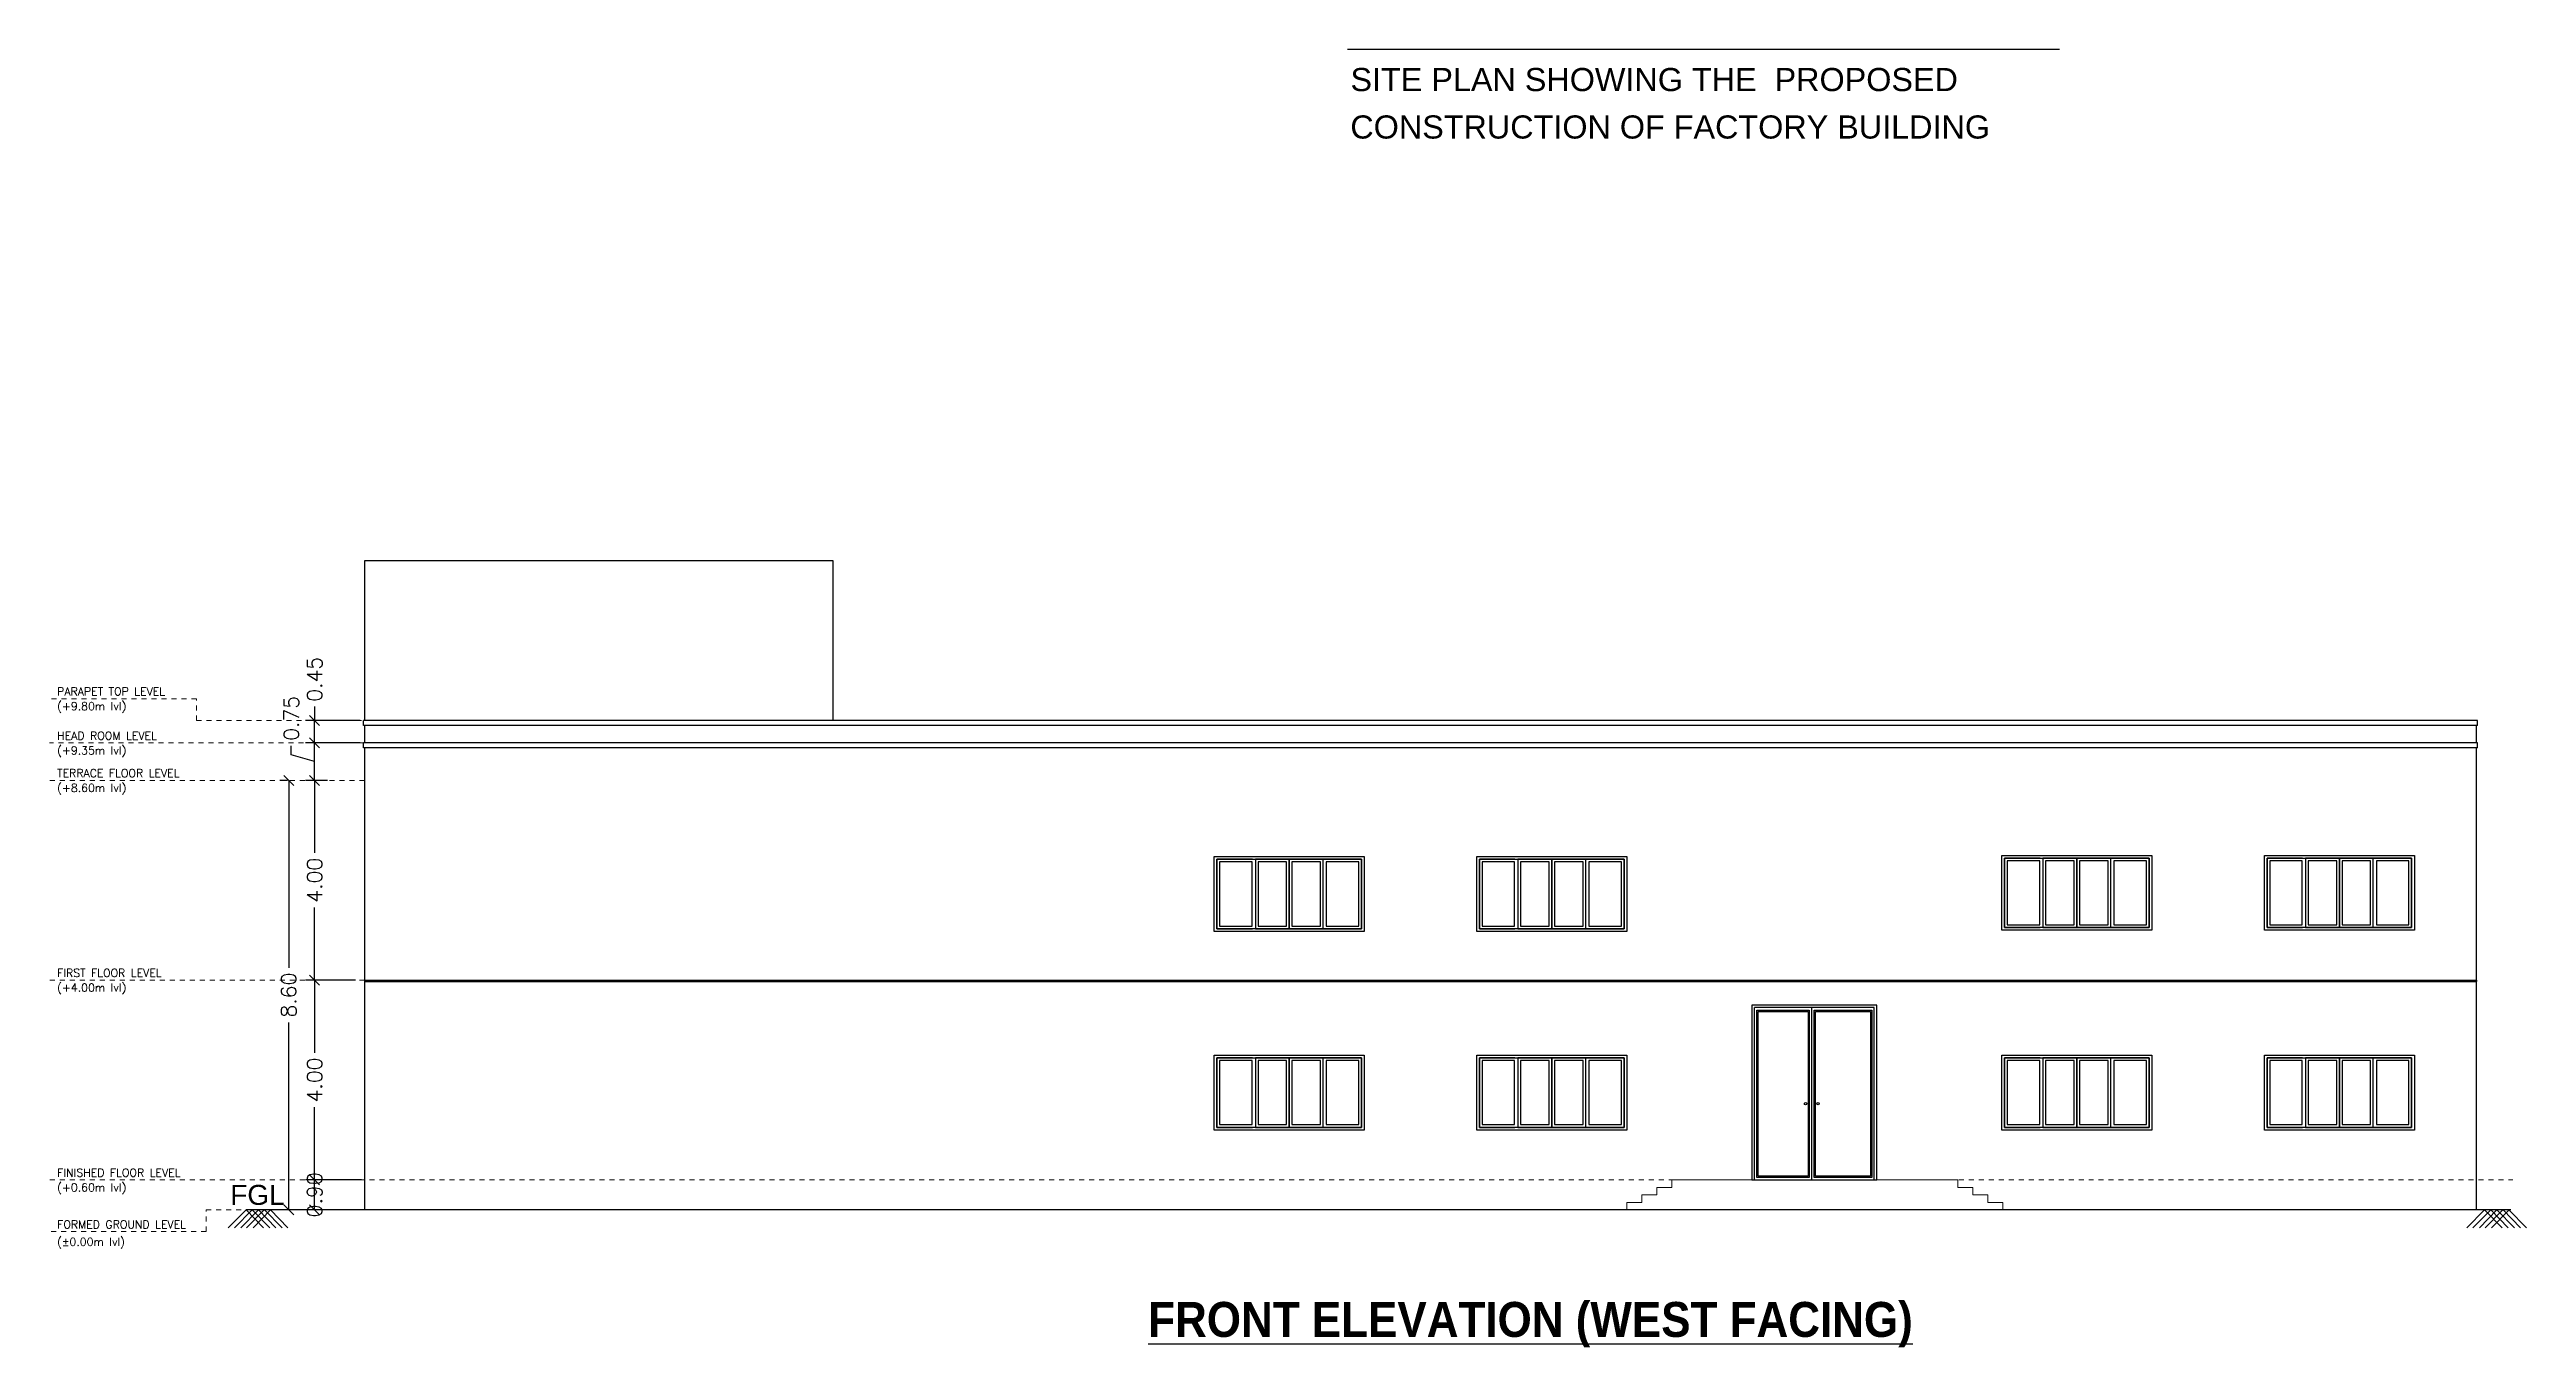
# Model space of a CAD drawing. Header units: metres. Extents: x 6804 to 7881, y 412 to 705.
# Drawn here: x 7677.2 to 7726.76, y 511.33 to 537.31 of the extents above; entities that cross this region are included whole.
import ezdxf

# ---------------------------------------------------------------- set-up
doc = ezdxf.new("R2010")
doc.units = ezdxf.units.M
doc.header["$LTSCALE"] = 5
doc.header["$PDSIZE"] = -1
doc.linetypes.add('HIDDEN', pattern=[0.375, 0.25, -0.125])
doc.layers.get('0').update_dxf_attribs({"color": 8, "linetype": 'CONTINUOUS'})
doc.layers.get('DEFPOINTS').update_dxf_attribs({"color": 8, "linetype": 'CONTINUOUS'})
for name, color, linetype in [('DIM', 8, 'CONTINUOUS'), ('DOOR', 8, 'CONTINUOUS'), ('JSC-H-Dimension', 8, 'CONTINUOUS'), ('TEXT NOTES', 200, 'CONTINUOUS'), ('txt', 2, 'CONTINUOUS'), ('WALL', 3, 'CONTINUOUS'), ('WINDOW', 5, 'CONTINUOUS')]:
    doc.layers.add(name, color=color, linetype=linetype)
doc.layers.add('JSC-F-Hatch', color=8, linetype='CONTINUOUS', lineweight=13)
doc.layers.add('THIN LINES', color=117, linetype='CONTINUOUS', lineweight=5)
doc.styles.add('KK', font='arial.ttf')
doc.styles.add('ROMANS', font='romans')
doc.styles.add('style2', font='arial.ttf')
doc.styles.add('TITLE', font='arialbd.ttf')
doc.dimstyles.new('FSO 100', dxfattribs={"dimtxt": 0.5, "dimasz": 0.5, "dimexe": 0.18, "dimexo": 0.0625, "dimgap": 0.09, "dimtad": 0, "dimzin": 0, "dimdsep": 46, "dimtxsty": 'ROMANS', "dimblk": 'OBLIQUE', "dimcen": 0.01, "dimclrd": 256, "dimclre": 256, "dimclrt": 7, "dimaunit": 1, "dimadec": 3, "dimazin": 0, "dimtfac": 1, "dimtofl": 0, "dimtmove": 1, "dimatfit": 3, "dimfxl": 0, "dimtolj": 1, "dimtzin": 0, "dimarcsym": 0})

# ---------------------------------------------------------------- blocks, each defined once
blk = doc.blocks.new('A$C6A8C6AF3')
at = {"layer": 'JSC-H-Dimension', "linetype": 'ByBlock'}
for p, q in [((-131, -80), (-53, 0)), ((-105, -80), (-27, 0)), ((-78, -80), (0, 0)), ((24, -80), (-54, 0)), ((-50, -80), (28, 0)), ((53, -80), (-26, 0)), ((-23, -80), (55, 0)), ((78, -80), (0, 0)), ((107, -80), (28, 0)), ((134, -80), (55, 0))]:
    blk.add_line(p, q, dxfattribs=at)
blk = doc.blocks.new('_Oblique')
at = {"color": 0, "linetype": 'ByBlock', "lineweight": -2}
blk.add_line((-0.5, -0.5), (0.5, 0.5), dxfattribs=at)
blk = doc.blocks.new('*D138')
at = {"layer": 'DEFPOINTS', "color": 0, "ltscale": 2}
for p in [(7682.501, 514.681), (7683.504, 514.681), (7683.504, 514.081)]:
    blk.add_point(p, dxfattribs=at)
at = {"layer": 'DIM', "lineweight": -2, "ltscale": 2}
for p, q in [((7683.441, 514.681), (7682.321, 514.681)), ((7682.501, 514.081), (7682.501, 514.681)), ((7683.441, 514.081), (7682.321, 514.081))]:
    blk.add_line(p, q, dxfattribs=at)
at = {"layer": 'DIM', "lineweight": -2, "ltscale": 2, "xscale": 0.2, "yscale": 0.2, "zscale": 0.2}
for p, rotation in [((7682.501, 514.681), 90), ((7682.501, 514.081), 270)]:
    blk.add_blockref('_Oblique', p, dxfattribs=dict(at, rotation=rotation))
at = {"layer": 'DIM', "color": 7, "ltscale": 2, "insert": (7682.501, 514.381), "char_height": 0.3, "attachment_point": 5, "rotation": 90, "style": 'ROMANS'}
blk.add_mtext('\\A1;0.90', dxfattribs=at)
blk = doc.blocks.new('*D139')
at = {"layer": 'DEFPOINTS', "color": 0, "ltscale": 2}
for p in [(7682.501, 518.681), (7683.382, 518.681), (7683.504, 514.681)]:
    blk.add_point(p, dxfattribs=at)
at = {"layer": 'DIM', "lineweight": -2, "ltscale": 2}
for p, q in [((7683.319, 518.681), (7682.321, 518.681)), ((7682.501, 518.681), (7682.501, 517.228)), ((7682.501, 514.681), (7682.501, 516.134)), ((7683.441, 514.681), (7682.321, 514.681))]:
    blk.add_line(p, q, dxfattribs=at)
at = {"layer": 'DIM', "lineweight": -2, "ltscale": 2, "xscale": 0.2, "yscale": 0.2, "zscale": 0.2}
for p, rotation in [((7682.501, 518.681), 90), ((7682.501, 514.681), 270)]:
    blk.add_blockref('_Oblique', p, dxfattribs=dict(at, rotation=rotation))
at = {"layer": 'DIM', "color": 7, "ltscale": 2, "insert": (7682.501, 516.681), "char_height": 0.3, "attachment_point": 5, "rotation": 90, "style": 'ROMANS'}
blk.add_mtext('\\A1;4.00', dxfattribs=at)
blk = doc.blocks.new('*D140')
at = {"layer": 'DEFPOINTS', "color": 0, "ltscale": 2}
for p in [(7682.501, 523.881), (7683.479, 523.881), (7683.479, 523.431)]:
    blk.add_point(p, dxfattribs=at)
at = {"layer": 'DIM', "lineweight": -2, "ltscale": 2}
for p, q in [((7682.501, 524.158), (7682.501, 523.881)), ((7683.416, 523.881), (7682.321, 523.881)), ((7683.416, 523.431), (7682.321, 523.431)), ((7682.501, 523.431), (7682.501, 523.881))]:
    blk.add_line(p, q, dxfattribs=at)
at = {"layer": 'DIM', "lineweight": -2, "ltscale": 2, "xscale": 0.2, "yscale": 0.2, "zscale": 0.2}
for p, rotation in [((7682.501, 523.881), 90), ((7682.501, 523.431), 270)]:
    blk.add_blockref('_Oblique', p, dxfattribs=dict(at, rotation=rotation))
at = {"layer": 'DIM', "color": 7, "ltscale": 2, "insert": (7682.501, 524.705), "char_height": 0.3, "attachment_point": 5, "rotation": 90, "style": 'ROMANS'}
blk.add_mtext('\\A1;0.45', dxfattribs=at)
blk = doc.blocks.new('*D141')
at = {"layer": 'DEFPOINTS', "color": 0, "ltscale": 2}
for p in [(7682.501, 522.681), (7682.82, 522.681), (7682.82, 518.681)]:
    blk.add_point(p, dxfattribs=at)
at = {"layer": 'DIM', "lineweight": -2, "ltscale": 2}
for p, q in [((7682.757, 522.681), (7682.321, 522.681)), ((7682.501, 522.681), (7682.501, 521.228)), ((7682.501, 518.681), (7682.501, 520.134)), ((7682.757, 518.681), (7682.321, 518.681))]:
    blk.add_line(p, q, dxfattribs=at)
at = {"layer": 'DIM', "lineweight": -2, "ltscale": 2, "xscale": 0.2, "yscale": 0.2, "zscale": 0.2}
for p, rotation in [((7682.501, 522.681), 90), ((7682.501, 518.681), 270)]:
    blk.add_blockref('_Oblique', p, dxfattribs=dict(at, rotation=rotation))
at = {"layer": 'DIM', "color": 7, "ltscale": 2, "insert": (7682.501, 520.681), "char_height": 0.3, "attachment_point": 5, "rotation": 90, "style": 'ROMANS'}
blk.add_mtext('\\A1;4.00', dxfattribs=at)
blk = doc.blocks.new('*D142')
at = {"layer": 'DEFPOINTS', "color": 0, "ltscale": 2}
for p in [(7682.501, 523.431), (7682.82, 523.431), (7682.82, 522.681)]:
    blk.add_point(p, dxfattribs=at)
at = {"layer": 'DIM', "lineweight": -2, "ltscale": 2}
for p, q in [((7682.757, 523.431), (7682.321, 523.431)), ((7682.501, 522.681), (7682.501, 523.431)), ((7682.036, 523.195), (7682.036, 523.375)), ((7682.501, 523.056), (7682.036, 523.195)), ((7682.757, 522.681), (7682.321, 522.681))]:
    blk.add_line(p, q, dxfattribs=at)
at = {"layer": 'DIM', "lineweight": -2, "ltscale": 2, "xscale": 0.2, "yscale": 0.2, "zscale": 0.2}
for p, rotation in [((7682.501, 523.431), 90), ((7682.501, 522.681), 270)]:
    blk.add_blockref('_Oblique', p, dxfattribs=dict(at, rotation=rotation))
at = {"layer": 'DIM', "color": 7, "ltscale": 2, "insert": (7682.036, 523.922), "char_height": 0.3, "attachment_point": 5, "rotation": 90, "style": 'ROMANS'}
blk.add_mtext('\\A1;0.75', dxfattribs=at)
blk = doc.blocks.new('EDFRYHDT')
at = {"layer": 'WINDOW'}
for p, q in [((36570.111, -5292.796), (36573.004, -5292.796)), ((36570.821, -5292.796), (36570.111, -5292.796)), ((36570.111, -5292.796), (36570.111, -5294.189)), ((36573.004, -5292.796), (36571.468, -5292.796)), ((36571.558, -5292.796), (36571.558, -5294.189)), ((36573.004, -5294.189), (36573.004, -5292.796)), ((36570.111, -5294.189), (36570.821, -5294.189)), ((36571.468, -5294.189), (36573.004, -5294.189))]:
    blk.add_line(p, q, dxfattribs=at)
for points in [[(36570.058, -5292.743), (36573.058, -5292.743), (36573.058, -5294.243), (36570.058, -5294.243)], [(36570.111, -5292.796), (36573.004, -5292.796), (36573.004, -5294.189), (36570.111, -5294.189)], [(36570.814, -5292.85), (36570.165, -5292.85), (36570.165, -5294.135), (36570.814, -5294.135)], [(36571.558, -5292.796), (36570.879, -5292.796), (36570.879, -5294.189), (36571.558, -5294.189)], [(36571.504, -5292.85), (36570.933, -5292.85), (36570.933, -5294.135), (36571.504, -5294.135)], [(36572.236, -5292.796), (36571.558, -5292.796), (36571.558, -5294.189), (36572.236, -5294.189)], [(36572.183, -5292.85), (36571.611, -5292.85), (36571.611, -5294.135), (36572.183, -5294.135)], [(36572.95, -5292.85), (36572.299, -5292.85), (36572.299, -5294.135), (36572.95, -5294.135)]]:
    blk.add_lwpolyline(points, close=True, dxfattribs=at)
blk = doc.blocks.new('*D143')
at = {"layer": 'DEFPOINTS', "color": 0, "ltscale": 2}
for p in [(7681.985, 522.681), (7682.02, 522.681), (7682.02, 514.081)]:
    blk.add_point(p, dxfattribs=at)
at = {"layer": 'DIM', "lineweight": -2, "ltscale": 2}
for p, q in [((7681.958, 522.681), (7681.805, 522.681)), ((7681.985, 522.681), (7681.985, 518.928)), ((7681.985, 514.081), (7681.985, 517.834)), ((7681.958, 514.081), (7681.805, 514.081))]:
    blk.add_line(p, q, dxfattribs=at)
at = {"layer": 'DIM', "lineweight": -2, "ltscale": 2, "xscale": 0.2, "yscale": 0.2, "zscale": 0.2}
for p, rotation in [((7681.985, 522.681), 90), ((7681.985, 514.081), 270)]:
    blk.add_blockref('_Oblique', p, dxfattribs=dict(at, rotation=rotation))
at = {"layer": 'DIM', "color": 7, "ltscale": 2, "insert": (7681.985, 518.381), "char_height": 0.3, "attachment_point": 5, "rotation": 90, "style": 'ROMANS'}
blk.add_mtext('\\A1;8.60', dxfattribs=at)

msp = doc.modelspace()

# ---------------------------------------------------------------- linework, layer by layer
msp.add_line((7717.416, 537.314), (7703.171, 537.314))
at = {"layer": 'DOOR'}
for p, q in [((7713.713, 518.131), (7711.313, 518.131)), ((7711.313, 514.681), (7711.313, 518.131)), ((7712.463, 514.681), (7712.463, 518.131)), ((7713.713, 514.681), (7713.713, 518.131))]:
    msp.add_line(p, q, dxfattribs=at)
for points in [[(7713.763, 518.181), (7711.263, 518.181), (7711.263, 514.681), (7713.763, 514.681)], [(7711.363, 518.081), (7712.413, 518.081), (7712.413, 514.731), (7711.363, 514.731)], [(7711.388, 518.056), (7712.388, 518.056), (7712.388, 514.756), (7711.388, 514.756)], [(7712.513, 518.081), (7713.663, 518.081), (7713.663, 514.731), (7712.513, 514.731)], [(7712.538, 518.056), (7713.638, 518.056), (7713.638, 514.756), (7712.538, 514.756)]]:
    msp.add_lwpolyline(points, close=True, dxfattribs=at)
for centre in [(7712.338, 516.209), (7712.588, 516.209)]:
    msp.add_circle(centre, 0.025, dxfattribs=at)
at = {"layer": 'THIN LINES', "linetype": 'HIDDEN', "ltscale": 0.006}
for p, q in [((7680.139, 524.316), (7677.203, 524.316)), ((7680.139, 523.881), (7680.139, 524.316)), ((7683.479, 523.431), (7677.197, 523.431)), ((7680.139, 523.881), (7683.479, 523.881)), ((7677.203, 522.681), (7683.504, 522.681)), ((7677.203, 518.681), (7683.504, 518.681)), ((7677.203, 514.681), (7726.492, 514.681)), ((7680.333, 514.081), (7726.492, 514.081)), ((7680.333, 513.645), (7680.333, 514.081)), ((7680.333, 513.645), (7677.203, 513.645))]:
    msp.add_line(p, q, dxfattribs=at)
at = {"layer": 'THIN LINES', "linetype": 'Continuous', "lineweight": 0}
msp.add_lwpolyline([(7708.759, 514.081), (7708.759, 514.231), (7709.059, 514.231), (7709.059, 514.381), (7709.359, 514.381), (7709.359, 514.531), (7709.659, 514.531), (7709.659, 514.681), (7715.385, 514.681), (7715.385, 514.531), (7715.685, 514.531), (7715.685, 514.381), (7715.985, 514.381), (7715.985, 514.231), (7716.285, 514.231), (7716.285, 514.081)], dxfattribs=at)
at = {"layer": 'WALL'}
for p, q in [((7683.479, 523.781), (7683.479, 523.881)), ((7725.787, 523.881), (7683.479, 523.881)), ((7725.787, 523.781), (7683.479, 523.781)), ((7683.479, 523.331), (7683.479, 523.431)), ((7725.787, 523.431), (7683.479, 523.431)), ((7683.504, 523.431), (7683.504, 523.781)), ((7725.762, 523.431), (7725.762, 523.781)), ((7725.787, 523.781), (7725.787, 523.881)), ((7725.787, 523.331), (7725.787, 523.431)), ((7725.787, 523.331), (7683.479, 523.331)), ((7683.504, 514.081), (7683.504, 523.331)), ((7725.762, 518.681), (7725.762, 523.331)), ((7683.529, 518.656), (7683.529, 518.681)), ((7725.737, 518.656), (7725.737, 518.681)), ((7725.762, 518.681), (7725.762, 518.656)), ((7725.762, 514.081), (7725.762, 518.656)), ((7726.454, 514.081), (7681.132, 514.081))]:
    msp.add_line(p, q, dxfattribs=at)
at = {"layer": 'WALL', "color": 82, "ltscale": 2}
for p, q in [((7683.504, 518.681), (7725.762, 518.681)), ((7683.504, 518.656), (7725.762, 518.656))]:
    msp.add_line(p, q, dxfattribs=at)
at = {"layer": 'WALL'}
msp.add_lwpolyline([(7683.504, 523.881), (7683.504, 527.081), (7692.874, 527.081), (7692.874, 523.881)], dxfattribs=at)

# ---------------------------------------------------------------- block references
at = {"layer": 'JSC-F-Hatch', "linetype": 'ByBlock', "xscale": -0.0045000000000073, "yscale": 0.0045000000000073, "zscale": 0.0045}
for p in [(7681.378, 514.082, -0.001), (7726.174, 514.082, -0.001)]:
    msp.add_blockref('A$C6A8C6AF3', p, dxfattribs=at)
at = {"layer": 'WINDOW'}
for p in [(-28869.552, 5813.897), (-28864.298, 5813.897), (-28853.791, 5813.922), (-28848.538, 5813.922), (-28869.552, 5809.922), (-28864.298, 5809.922), (-28853.791, 5809.922), (-28848.538, 5809.922)]:
    msp.add_blockref('EDFRYHDT', p, dxfattribs=at)

# ---------------------------------------------------------------- texts
at = {"ltscale": 2, "style": 'ROMANS'}
for s, p in [('PARAPET TOP LEVEL', (7677.35, 524.383)), ('(+9.80m lvl)', (7677.35, 524.086)), ('HEAD ROOM LEVEL', (7677.35, 523.495)), ('(+9.35m lvl)', (7677.35, 523.2)), ('TERRACE FLOOR LEVEL', (7677.35, 522.745)), ('(+8.60m lvl)', (7677.35, 522.45)), ('FIRST FLOOR LEVEL', (7677.35, 518.745)), ('(+4.00m lvl)', (7677.35, 518.45)), ('FINISHED FLOOR LEVEL', (7677.35, 514.745)), ('(+0.60m lvl)', (7677.35, 514.45)), ('FORMED GROUND LEVEL', (7677.35, 513.71)), ('(%%P0.00m lvl)', (7677.35, 513.361))]:
    msp.add_text(s, height=0.16, dxfattribs=at).set_placement(p)
at = {"layer": 'DIM', "color": 7, "ltscale": 10, "style": 'TITLE', "width": 0.9}
msp.add_text('%%UFRONT ELEVATION (WEST FACING)', height=0.7, dxfattribs=at).set_placement((7699.183, 511.537))
at = {"layer": 'TEXT NOTES', "ltscale": 0.5, "style": 'KK'}
msp.add_text('FGL', height=0.4, dxfattribs=at).set_placement((7680.814, 514.181, -0.001))
at = {"layer": 'txt', "style": 'style2'}
for s, p in [('SITE PLAN SHOWING THE  PROPOSED', (7703.231, 536.481)), ('CONSTRUCTION OF FACTORY BUILDING', (7703.228, 535.531))]:
    msp.add_text(s, height=0.46335, dxfattribs=at).set_placement(p)

# ---------------------------------------------------------------- dimensions: what is measured, and where the dimension line sits
at = {"layer": 'DIM', "color": 5, "ltscale": 2}
dim = msp.add_linear_dim(base=(7682.501, 523.881), p1=(7683.479, 523.431), p2=(7683.479, 523.881), angle=90, dimstyle='FSO 100', override={"dimtxt": 0.3, "dimasz": 0.2, "dimpost": '\\X'}, dxfattribs=at)
dim.commit()
dim.dimension.update_dxf_attribs({"geometry": '*D140', "text_midpoint": (7682.501, 524.705), "dimtype": 160})
for base, p1, p2, override, picture, middle in [((7682.501, 523.431), (7682.82, 522.681), (7682.82, 523.431), {"dimtxt": 0.3, "dimasz": 0.2, "dimpost": '\\X', "dimblk": 'Oblique'}, '*D142', (7682.036, 523.465)), ((7681.985, 522.681), (7682.02, 514.081), (7682.02, 522.681), {"dimtxt": 0.3, "dimasz": 0.2, "dimpost": '\\X', "dimblk": 'Oblique'}, '*D143', (7681.985, 518.381)), ((7682.501, 522.681), (7682.82, 518.681), (7682.82, 522.681), {"dimtxt": 0.3, "dimasz": 0.2, "dimpost": '\\X', "dimblk": 'Oblique'}, '*D141', (7682.501, 520.681)), ((7682.501, 518.681), (7683.504, 514.681), (7683.382, 518.681), {"dimtxt": 0.3, "dimasz": 0.2, "dimpost": '\\X'}, '*D139', (7682.501, 516.681))]:
    dim = msp.add_linear_dim(base=base, p1=p1, p2=p2, angle=90, dimstyle='FSO 100', override=override, dxfattribs=at)
    dim.commit()
    dim.dimension.update_dxf_attribs({"geometry": picture, "text_midpoint": middle})
dim = msp.add_linear_dim(base=(7682.501, 514.681), p1=(7683.504, 514.081), p2=(7683.504, 514.681), angle=90, text='0.90', dimstyle='FSO 100', override={"dimtxt": 0.3, "dimasz": 0.2, "dimpost": '\\X'}, dxfattribs=at)
dim.commit()
dim.dimension.update_dxf_attribs({"geometry": '*D138', "text_midpoint": (7682.501, 514.381), "dimtype": 160})

doc.saveas('drawing.dxf')
